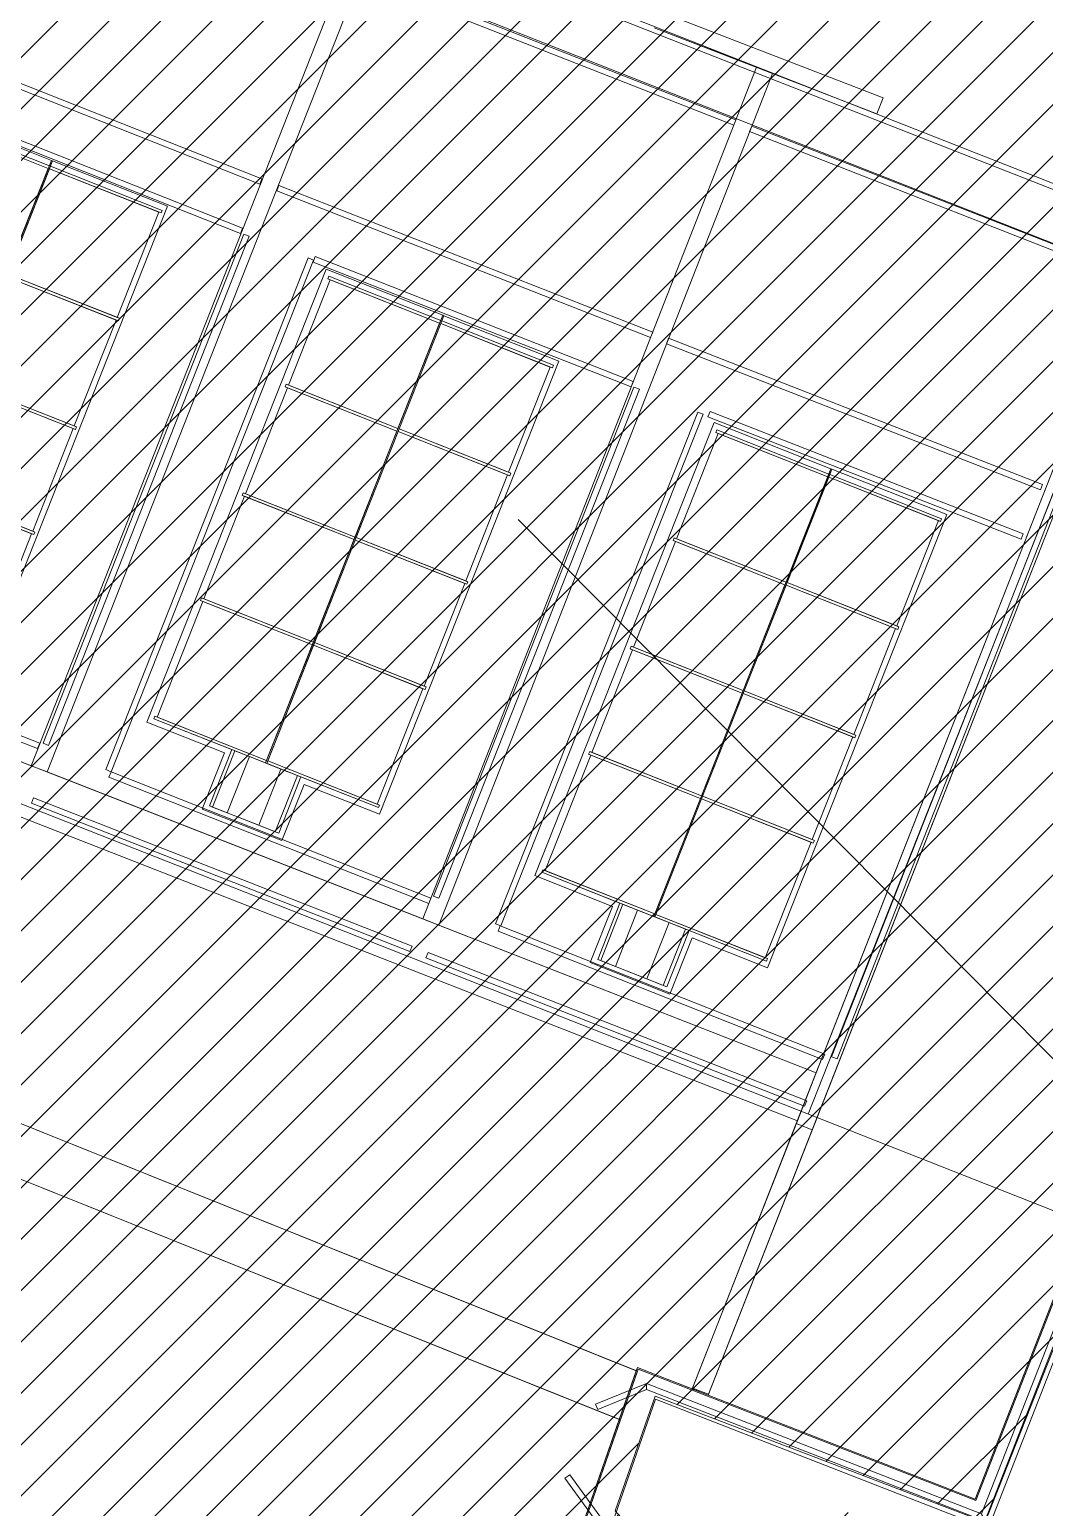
# Model space of a CAD drawing. Header units: metres. Extents: x -207 to 292, y -187 to 169.
# Drawn here: x -123.75 to -114.88, y -75.44 to -62.52 of the extents above; entities that cross this region are included whole.
import ezdxf

# ---------------------------------------------------------------- set-up
doc = ezdxf.new("R2010")
doc.units = ezdxf.units.M
for name, color, linetype, lineweight in [('A-FLOR', 7, 'Continuous', 9), ('A-FLOR-HRAL', 7, 'Continuous', 9), ('A-WALL', 7, 'Continuous', 9), ('ACHURADO', 7, 'Continuous', 9), ('C-BLDG-PADS', 7, 'Continuous', 9), ('C-TOPO', 7, 'Continuous', 9), ('EQUIPOS PIS', 7, 'Continuous', 9), ('M-EQPM', 7, 'Continuous', 9)]:
    doc.layers.add(name, color=color, linetype=linetype, lineweight=lineweight)
doc.layers.add('PR10-ARQ-PL-001-Emplazamiento-C-1_dwg', color=7, linetype='Continuous', lineweight=9, true_color=0x767676)
doc.layers.add('TEXTO', color=5, linetype='Continuous', lineweight=9, true_color=0x0000ff)

# ---------------------------------------------------------------- blocks, each defined once
blk = doc.blocks.new('Railing - Railing-2142871-PLANTA EMPLAZAMIENTO ACTUALIZADO')
at = {"layer": 'A-FLOR-HRAL'}
for p, q in [((-111.581, -65.647), (-115.433, -75.494)), ((-111.581, -65.647), (-115.433, -75.494)), ((-115.405, -75.558), (-111.535, -65.665)), ((-115.405, -75.558), (-111.535, -65.665)), ((-111.535, -65.665), (-111.581, -65.647)), ((-111.535, -65.665), (-111.581, -65.647)), ((-111.535, -65.665), (-111.581, -65.647)), ((-111.535, -65.665), (-111.581, -65.647)), ((-118.362, -74.353), (-118.807, -74.534)), ((-118.362, -74.353), (-118.807, -74.534)), ((-118.788, -74.581), (-118.362, -74.407)), ((-118.788, -74.581), (-118.362, -74.407)), ((-115.433, -75.494), (-118.362, -74.353)), ((-115.433, -75.494), (-118.362, -74.353)), ((-118.362, -74.407), (-115.405, -75.558)), ((-118.362, -74.407), (-115.405, -75.558)), ((-118.807, -74.534), (-118.788, -74.581)), ((-118.807, -74.534), (-118.788, -74.581)), ((-118.807, -74.534), (-118.788, -74.581)), ((-118.807, -74.534), (-118.788, -74.581))]:
    blk.add_line(p, q, dxfattribs=at)
for points, knots in [([(-118.362, -74.353), (-118.362, -74.353), (-118.362, -74.354), (-118.362, -74.356), (-118.362, -74.361), (-118.362, -74.366), (-118.362, -74.37), (-118.362, -74.373), (-118.362, -74.377), (-118.362, -74.38), (-118.362, -74.384), (-118.362, -74.387), (-118.362, -74.39), (-118.362, -74.395), (-118.362, -74.399), (-118.362, -74.404), (-118.362, -74.406), (-118.362, -74.407), (-118.362, -74.407)], [0, 0, 0, 0, 0.083333, 0.166667, 0.25, 0.333333, 0.375, 0.416667, 0.458333, 0.5, 0.541667, 0.583333, 0.625, 0.666667, 0.75, 0.833333, 0.916667, 1, 1, 1, 1]), ([(-118.362, -74.407), (-118.362, -74.407), (-118.362, -74.406), (-118.362, -74.404), (-118.362, -74.399), (-118.362, -74.395), (-118.362, -74.39), (-118.362, -74.387), (-118.362, -74.384), (-118.362, -74.38), (-118.362, -74.377), (-118.362, -74.373), (-118.362, -74.37), (-118.362, -74.366), (-118.362, -74.361), (-118.362, -74.356), (-118.362, -74.354), (-118.362, -74.353), (-118.362, -74.353)], [0, 0, 0, 0, 0.083333, 0.166667, 0.25, 0.333333, 0.375, 0.416667, 0.458333, 0.5, 0.541667, 0.583333, 0.625, 0.666667, 0.75, 0.833333, 0.916667, 1, 1, 1, 1]), ([(-118.362, -74.353), (-118.362, -74.353), (-118.362, -74.354), (-118.362, -74.356), (-118.362, -74.361), (-118.362, -74.366), (-118.362, -74.37), (-118.362, -74.373), (-118.362, -74.377), (-118.362, -74.38), (-118.362, -74.384), (-118.362, -74.387), (-118.362, -74.39), (-118.362, -74.395), (-118.362, -74.399), (-118.362, -74.404), (-118.362, -74.406), (-118.362, -74.407), (-118.362, -74.407)], [0, 0, 0, 0, 0.083333, 0.166667, 0.25, 0.333333, 0.375, 0.416667, 0.458333, 0.5, 0.541667, 0.583333, 0.625, 0.666667, 0.75, 0.833333, 0.916667, 1, 1, 1, 1]), ([(-118.362, -74.407), (-118.362, -74.407), (-118.362, -74.406), (-118.362, -74.404), (-118.362, -74.399), (-118.362, -74.395), (-118.362, -74.39), (-118.362, -74.387), (-118.362, -74.384), (-118.362, -74.38), (-118.362, -74.377), (-118.362, -74.373), (-118.362, -74.37), (-118.362, -74.366), (-118.362, -74.361), (-118.362, -74.356), (-118.362, -74.354), (-118.362, -74.353), (-118.362, -74.353)], [0, 0, 0, 0, 0.083333, 0.166667, 0.25, 0.333333, 0.375, 0.416667, 0.458333, 0.5, 0.541667, 0.583333, 0.625, 0.666667, 0.75, 0.833333, 0.916667, 1, 1, 1, 1]), ([(-115.433, -75.494), (-115.433, -75.494), (-115.433, -75.494), (-115.432, -75.496), (-115.431, -75.498), (-115.43, -75.5), (-115.43, -75.502), (-115.429, -75.504), (-115.428, -75.506), (-115.426, -75.509), (-115.425, -75.512), (-115.424, -75.514), (-115.423, -75.516), (-115.423, -75.518), (-115.422, -75.52), (-115.421, -75.522), (-115.42, -75.524), (-115.419, -75.526), (-115.418, -75.528), (-115.417, -75.53), (-115.416, -75.532), (-115.415, -75.534), (-115.414, -75.537), (-115.413, -75.538), (-115.413, -75.54), (-115.412, -75.542), (-115.411, -75.544), (-115.41, -75.546), (-115.409, -75.549), (-115.408, -75.55), (-115.407, -75.552), (-115.407, -75.554), (-115.406, -75.556), (-115.405, -75.558), (-115.405, -75.558), (-115.405, -75.558)], [0, 0, 0, 0, 0.083333, 0.125, 0.166667, 0.208333, 0.229167, 0.25, 0.291667, 0.333333, 0.354167, 0.375, 0.395833, 0.416667, 0.4375, 0.458333, 0.479167, 0.5, 0.520833, 0.541667, 0.5625, 0.583333, 0.604167, 0.625, 0.645833, 0.666667, 0.6875, 0.708333, 0.75, 0.770833, 0.791667, 0.833333, 0.875, 0.916667, 1, 1, 1, 1]), ([(-115.405, -75.558), (-115.405, -75.558), (-115.405, -75.558), (-115.406, -75.556), (-115.407, -75.554), (-115.407, -75.552), (-115.408, -75.55), (-115.409, -75.549), (-115.41, -75.546), (-115.412, -75.543), (-115.413, -75.54), (-115.413, -75.538), (-115.414, -75.537), (-115.415, -75.534), (-115.416, -75.532), (-115.417, -75.53), (-115.418, -75.528), (-115.419, -75.526), (-115.42, -75.524), (-115.421, -75.522), (-115.422, -75.52), (-115.423, -75.518), (-115.423, -75.516), (-115.424, -75.514), (-115.425, -75.512), (-115.426, -75.51), (-115.427, -75.508), (-115.428, -75.506), (-115.429, -75.504), (-115.43, -75.502), (-115.43, -75.5), (-115.431, -75.498), (-115.432, -75.496), (-115.433, -75.494), (-115.433, -75.494), (-115.433, -75.494)], [0, 0, 0, 0, 0.083333, 0.125, 0.166667, 0.208333, 0.229167, 0.25, 0.291667, 0.333333, 0.354167, 0.375, 0.395833, 0.416667, 0.4375, 0.458333, 0.479167, 0.5, 0.520833, 0.541667, 0.5625, 0.583333, 0.604167, 0.625, 0.645833, 0.666667, 0.6875, 0.708333, 0.75, 0.770833, 0.791667, 0.833333, 0.875, 0.916667, 1, 1, 1, 1]), ([(-115.433, -75.494), (-115.433, -75.494), (-115.433, -75.494), (-115.432, -75.496), (-115.431, -75.498), (-115.43, -75.5), (-115.43, -75.502), (-115.429, -75.504), (-115.428, -75.506), (-115.426, -75.509), (-115.425, -75.512), (-115.424, -75.514), (-115.423, -75.516), (-115.423, -75.518), (-115.422, -75.52), (-115.421, -75.522), (-115.42, -75.524), (-115.419, -75.526), (-115.418, -75.528), (-115.417, -75.53), (-115.416, -75.532), (-115.415, -75.534), (-115.414, -75.537), (-115.413, -75.538), (-115.413, -75.54), (-115.412, -75.542), (-115.411, -75.544), (-115.41, -75.546), (-115.409, -75.549), (-115.408, -75.55), (-115.407, -75.552), (-115.407, -75.554), (-115.406, -75.556), (-115.405, -75.558), (-115.405, -75.558), (-115.405, -75.558)], [0, 0, 0, 0, 0.083333, 0.125, 0.166667, 0.208333, 0.229167, 0.25, 0.291667, 0.333333, 0.354167, 0.375, 0.395833, 0.416667, 0.4375, 0.458333, 0.479167, 0.5, 0.520833, 0.541667, 0.5625, 0.583333, 0.604167, 0.625, 0.645833, 0.666667, 0.6875, 0.708333, 0.75, 0.770833, 0.791667, 0.833333, 0.875, 0.916667, 1, 1, 1, 1]), ([(-115.405, -75.558), (-115.405, -75.558), (-115.405, -75.558), (-115.406, -75.556), (-115.407, -75.554), (-115.407, -75.552), (-115.408, -75.55), (-115.409, -75.549), (-115.41, -75.546), (-115.412, -75.543), (-115.413, -75.54), (-115.413, -75.538), (-115.414, -75.537), (-115.415, -75.534), (-115.416, -75.532), (-115.417, -75.53), (-115.418, -75.528), (-115.419, -75.526), (-115.42, -75.524), (-115.421, -75.522), (-115.422, -75.52), (-115.423, -75.518), (-115.423, -75.516), (-115.424, -75.514), (-115.425, -75.512), (-115.426, -75.51), (-115.427, -75.508), (-115.428, -75.506), (-115.429, -75.504), (-115.43, -75.502), (-115.43, -75.5), (-115.431, -75.498), (-115.432, -75.496), (-115.433, -75.494), (-115.433, -75.494), (-115.433, -75.494)], [0, 0, 0, 0, 0.083333, 0.125, 0.166667, 0.208333, 0.229167, 0.25, 0.291667, 0.333333, 0.354167, 0.375, 0.395833, 0.416667, 0.4375, 0.458333, 0.479167, 0.5, 0.520833, 0.541667, 0.5625, 0.583333, 0.604167, 0.625, 0.645833, 0.666667, 0.6875, 0.708333, 0.75, 0.770833, 0.791667, 0.833333, 0.875, 0.916667, 1, 1, 1, 1])]:
    blk.add_open_spline(points, degree=3, knots=knots, dxfattribs=at)
blk = doc.blocks.new('Railing - Railing-2142964-PLANTA EMPLAZAMIENTO ACTUALIZADO')
at = {"layer": 'A-FLOR-HRAL'}
for p, q in [((-119.033, -75.151), (-119.074, -75.18)), ((-119.033, -75.151), (-119.074, -75.18)), ((-119.033, -75.151), (-119.074, -75.18)), ((-119.033, -75.151), (-119.074, -75.18)), ((-119.074, -75.18), (-118.371, -76.147)), ((-119.074, -75.18), (-118.371, -76.147)), ((-118.331, -76.118), (-119.033, -75.151)), ((-118.331, -76.118), (-119.033, -75.151)), ((-118.371, -76.147), (-118.331, -76.118)), ((-118.371, -76.147), (-118.331, -76.118)), ((-118.371, -76.147), (-118.331, -76.118)), ((-118.371, -76.147), (-118.331, -76.118))]:
    blk.add_line(p, q, dxfattribs=at)
blk = doc.blocks.new('Railing - Railing-2143168-PLANTA EMPLAZAMIENTO ACTUALIZADO')
at = {"layer": 'A-FLOR-HRAL'}
for p, q in [((-127.014, -74.318), (-128.319, -76.924)), ((-127.014, -74.318), (-128.319, -76.924)), ((-128.251, -76.9), (-126.969, -74.34)), ((-128.251, -76.9), (-126.969, -74.34)), ((-126.969, -74.34), (-127.014, -74.318)), ((-126.969, -74.34), (-127.014, -74.318)), ((-126.969, -74.34), (-127.014, -74.318)), ((-126.969, -74.34), (-127.014, -74.318)), ((-128.319, -76.924), (-122.638, -79.51)), ((-128.319, -76.924), (-122.638, -79.51)), ((-122.617, -79.465), (-128.251, -76.9)), ((-122.617, -79.465), (-128.251, -76.9)), ((-122.638, -79.51), (-122.617, -79.465)), ((-122.638, -79.51), (-122.617, -79.465)), ((-122.638, -79.51), (-122.617, -79.465)), ((-122.638, -79.51), (-122.617, -79.465))]:
    blk.add_line(p, q, dxfattribs=at)
for points in [[(-128.251, -76.9), (-128.251, -76.9), (-128.251, -76.9), (-128.253, -76.901), (-128.255, -76.902), (-128.257, -76.903), (-128.259, -76.903), (-128.261, -76.904), (-128.264, -76.905), (-128.267, -76.906), (-128.27, -76.907), (-128.272, -76.908), (-128.274, -76.908), (-128.276, -76.909), (-128.278, -76.91), (-128.28, -76.911), (-128.282, -76.911), (-128.285, -76.912), (-128.287, -76.913), (-128.289, -76.914), (-128.291, -76.915), (-128.293, -76.915), (-128.296, -76.916), (-128.298, -76.917), (-128.3, -76.918), (-128.302, -76.918), (-128.304, -76.919), (-128.306, -76.92), (-128.308, -76.921), (-128.31, -76.921), (-128.312, -76.922), (-128.314, -76.923), (-128.316, -76.923), (-128.318, -76.924), (-128.319, -76.924), (-128.319, -76.924)], [(-128.319, -76.924), (-128.319, -76.924), (-128.318, -76.924), (-128.316, -76.923), (-128.314, -76.923), (-128.312, -76.922), (-128.31, -76.921), (-128.308, -76.921), (-128.305, -76.92), (-128.302, -76.918), (-128.3, -76.918), (-128.298, -76.917), (-128.296, -76.916), (-128.293, -76.915), (-128.291, -76.915), (-128.289, -76.914), (-128.287, -76.913), (-128.285, -76.912), (-128.282, -76.911), (-128.28, -76.911), (-128.278, -76.91), (-128.276, -76.909), (-128.274, -76.908), (-128.272, -76.908), (-128.27, -76.907), (-128.268, -76.906), (-128.266, -76.906), (-128.263, -76.905), (-128.261, -76.904), (-128.259, -76.903), (-128.257, -76.903), (-128.255, -76.902), (-128.253, -76.901), (-128.251, -76.9), (-128.251, -76.9), (-128.251, -76.9)], [(-128.251, -76.9), (-128.251, -76.9), (-128.251, -76.9), (-128.253, -76.901), (-128.255, -76.902), (-128.257, -76.903), (-128.259, -76.903), (-128.261, -76.904), (-128.264, -76.905), (-128.267, -76.906), (-128.27, -76.907), (-128.272, -76.908), (-128.274, -76.908), (-128.276, -76.909), (-128.278, -76.91), (-128.28, -76.911), (-128.282, -76.911), (-128.285, -76.912), (-128.287, -76.913), (-128.289, -76.914), (-128.291, -76.915), (-128.293, -76.915), (-128.296, -76.916), (-128.298, -76.917), (-128.3, -76.918), (-128.302, -76.918), (-128.304, -76.919), (-128.306, -76.92), (-128.308, -76.921), (-128.31, -76.921), (-128.312, -76.922), (-128.314, -76.923), (-128.316, -76.923), (-128.318, -76.924), (-128.319, -76.924), (-128.319, -76.924)], [(-128.319, -76.924), (-128.319, -76.924), (-128.318, -76.924), (-128.316, -76.923), (-128.314, -76.923), (-128.312, -76.922), (-128.31, -76.921), (-128.308, -76.921), (-128.305, -76.92), (-128.302, -76.918), (-128.3, -76.918), (-128.298, -76.917), (-128.296, -76.916), (-128.293, -76.915), (-128.291, -76.915), (-128.289, -76.914), (-128.287, -76.913), (-128.285, -76.912), (-128.282, -76.911), (-128.28, -76.911), (-128.278, -76.91), (-128.276, -76.909), (-128.274, -76.908), (-128.272, -76.908), (-128.27, -76.907), (-128.268, -76.906), (-128.266, -76.906), (-128.263, -76.905), (-128.261, -76.904), (-128.259, -76.903), (-128.257, -76.903), (-128.255, -76.902), (-128.253, -76.901), (-128.251, -76.9), (-128.251, -76.9), (-128.251, -76.9)]]:
    blk.add_open_spline(points, degree=3, knots=[0, 0, 0, 0, 0.083333, 0.125, 0.166667, 0.208333, 0.229167, 0.25, 0.291667, 0.333333, 0.354167, 0.375, 0.395833, 0.416667, 0.4375, 0.458333, 0.479167, 0.5, 0.520833, 0.541667, 0.5625, 0.583333, 0.604167, 0.625, 0.645833, 0.666667, 0.6875, 0.708333, 0.75, 0.770833, 0.791667, 0.833333, 0.875, 0.916667, 1, 1, 1, 1], dxfattribs=at)
blk = doc.blocks.new('Railing - Railing-2148746-PLANTA EMPLAZAMIENTO ACTUALIZADO')
at = {"layer": 'A-FLOR-HRAL'}
for p, q in [((-121.882, -64.307), (-123.635, -68.757)), ((-121.882, -64.307), (-123.635, -68.757)), ((-123.589, -68.776), (-121.836, -64.325)), ((-123.589, -68.776), (-121.836, -64.325)), ((-121.836, -64.325), (-121.882, -64.307)), ((-121.836, -64.325), (-121.882, -64.307)), ((-121.836, -64.325), (-121.882, -64.307)), ((-121.836, -64.325), (-121.882, -64.307)), ((-123.635, -68.757), (-123.589, -68.776)), ((-123.635, -68.757), (-123.589, -68.776)), ((-123.635, -68.757), (-123.589, -68.776)), ((-123.635, -68.757), (-123.589, -68.776))]:
    blk.add_line(p, q, dxfattribs=at)
blk = doc.blocks.new('Railing - Railing-2148802-PLANTA EMPLAZAMIENTO ACTUALIZADO')
at = {"layer": 'A-FLOR-HRAL'}
for p, q in [((-118.471, -65.643), (-120.224, -70.094)), ((-118.471, -65.643), (-120.224, -70.094)), ((-120.177, -70.112), (-118.424, -65.661)), ((-120.177, -70.112), (-118.424, -65.661)), ((-118.424, -65.661), (-118.471, -65.643)), ((-118.424, -65.661), (-118.471, -65.643)), ((-118.424, -65.661), (-118.471, -65.643)), ((-118.424, -65.661), (-118.471, -65.643)), ((-120.224, -70.094), (-120.177, -70.112)), ((-120.224, -70.094), (-120.177, -70.112)), ((-120.224, -70.094), (-120.177, -70.112)), ((-120.224, -70.094), (-120.177, -70.112))]:
    blk.add_line(p, q, dxfattribs=at)
blk = doc.blocks.new('Railing - Railing-2148970-PLANTA EMPLAZAMIENTO ACTUALIZADO')
at = {"layer": 'A-FLOR-HRAL'}
for p, q in [((-114.101, -64.767), (-116.743, -71.497)), ((-114.101, -64.767), (-116.743, -71.497)), ((-116.696, -71.516), (-114.055, -64.786)), ((-116.696, -71.516), (-114.055, -64.786)), ((-114.055, -64.786), (-114.101, -64.767)), ((-114.055, -64.786), (-114.101, -64.767)), ((-114.055, -64.786), (-114.101, -64.767)), ((-114.055, -64.786), (-114.101, -64.767)), ((-116.743, -71.497), (-116.696, -71.516)), ((-116.743, -71.497), (-116.696, -71.516)), ((-116.743, -71.497), (-116.696, -71.516)), ((-116.743, -71.497), (-116.696, -71.516))]:
    blk.add_line(p, q, dxfattribs=at)
blk = doc.blocks.new('Railing - Railing-2150070-PLANTA EMPLAZAMIENTO ACTUALIZADO')
at = {"layer": 'A-FLOR-HRAL'}
for p, q in [((-113.958, -64.197), (-124.129, -60.193)), ((-113.958, -64.197), (-124.129, -60.193)), ((-124.147, -60.24), (-113.976, -64.243)), ((-124.147, -60.24), (-113.976, -64.243))]:
    blk.add_line(p, q, dxfattribs=at)
blk = doc.blocks.new('Railing - Railing-2150411-PLANTA EMPLAZAMIENTO ACTUALIZADO')
at = {"layer": 'A-FLOR-HRAL'}
for p, q in [((-120.849, -62.024), (-120.867, -62.071)), ((-120.849, -62.024), (-120.867, -62.071)), ((-120.849, -62.024), (-120.867, -62.071)), ((-120.849, -62.024), (-120.867, -62.071)), ((-120.867, -62.071), (-117.599, -63.353)), ((-120.867, -62.071), (-117.599, -63.353)), ((-117.581, -63.307), (-120.849, -62.024)), ((-117.581, -63.307), (-120.849, -62.024)), ((-117.599, -63.353), (-117.581, -63.307)), ((-117.599, -63.353), (-117.581, -63.307)), ((-117.599, -63.353), (-117.581, -63.307)), ((-117.599, -63.353), (-117.581, -63.307))]:
    blk.add_line(p, q, dxfattribs=at)
blk = doc.blocks.new('Railing - Railing-2150577-PLANTA EMPLAZAMIENTO ACTUALIZADO')
at = {"layer": 'A-FLOR-HRAL'}
for p, q in [((-117.441, -63.362), (-117.46, -63.408)), ((-117.441, -63.362), (-117.46, -63.408)), ((-117.441, -63.362), (-117.46, -63.408)), ((-117.441, -63.362), (-117.46, -63.408)), ((-117.46, -63.408), (-114.154, -64.705)), ((-117.46, -63.408), (-114.154, -64.705)), ((-114.136, -64.659), (-117.441, -63.362)), ((-114.136, -64.659), (-117.441, -63.362)), ((-114.154, -64.705), (-114.136, -64.659)), ((-114.154, -64.705), (-114.136, -64.659)), ((-114.154, -64.705), (-114.136, -64.659)), ((-114.154, -64.705), (-114.136, -64.659))]:
    blk.add_line(p, q, dxfattribs=at)
blk = doc.blocks.new('Railing - Railing-2150632-PLANTA EMPLAZAMIENTO ACTUALIZADO')
at = {"layer": 'A-FLOR-HRAL'}
for p, q in [((-121.258, -64.503), (-121.276, -64.55)), ((-121.258, -64.503), (-121.276, -64.55)), ((-121.258, -64.503), (-121.276, -64.55)), ((-121.258, -64.503), (-121.276, -64.55)), ((-121.276, -64.55), (-118.495, -65.641)), ((-121.276, -64.55), (-118.495, -65.641)), ((-118.477, -65.594), (-121.258, -64.503)), ((-118.477, -65.594), (-121.258, -64.503)), ((-118.495, -65.641), (-118.477, -65.594)), ((-118.495, -65.641), (-118.477, -65.594)), ((-118.495, -65.641), (-118.477, -65.594)), ((-118.495, -65.641), (-118.477, -65.594))]:
    blk.add_line(p, q, dxfattribs=at)
blk = doc.blocks.new('Railing - Railing-2150652-PLANTA EMPLAZAMIENTO ACTUALIZADO')
at = {"layer": 'A-FLOR-HRAL'}
for p, q in [((-121.575, -63.88), (-121.594, -63.927)), ((-121.575, -63.88), (-121.594, -63.927)), ((-121.575, -63.88), (-121.594, -63.927)), ((-121.575, -63.88), (-121.594, -63.927)), ((-121.594, -63.927), (-118.326, -65.209)), ((-121.594, -63.927), (-118.326, -65.209)), ((-118.307, -65.163), (-121.575, -63.88)), ((-118.307, -65.163), (-121.575, -63.88)), ((-118.326, -65.209), (-118.307, -65.163)), ((-118.326, -65.209), (-118.307, -65.163)), ((-118.326, -65.209), (-118.307, -65.163)), ((-118.326, -65.209), (-118.307, -65.163))]:
    blk.add_line(p, q, dxfattribs=at)
blk = doc.blocks.new('Railing - Railing-2150664-PLANTA EMPLAZAMIENTO ACTUALIZADO')
at = {"layer": 'A-FLOR-HRAL'}
for p, q in [((-117.806, -65.857), (-117.824, -65.903)), ((-117.806, -65.857), (-117.824, -65.903)), ((-117.806, -65.857), (-117.824, -65.903)), ((-117.806, -65.857), (-117.824, -65.903)), ((-115.068, -66.927), (-117.806, -65.857)), ((-115.068, -66.927), (-117.806, -65.857)), ((-117.824, -65.903), (-115.086, -66.974)), ((-117.824, -65.903), (-115.086, -66.974)), ((-115.086, -66.974), (-115.068, -66.927)), ((-115.086, -66.974), (-115.068, -66.927)), ((-115.086, -66.974), (-115.068, -66.927)), ((-115.086, -66.974), (-115.068, -66.927))]:
    blk.add_line(p, q, dxfattribs=at)
blk = doc.blocks.new('Railing - Railing-2150672-PLANTA EMPLAZAMIENTO ACTUALIZADO')
at = {"layer": 'A-FLOR-HRAL'}
for p, q in [((-118.168, -65.217), (-118.187, -65.264)), ((-118.168, -65.217), (-118.187, -65.264)), ((-118.168, -65.217), (-118.187, -65.264)), ((-118.168, -65.217), (-118.187, -65.264)), ((-114.899, -66.495), (-118.168, -65.217)), ((-114.899, -66.495), (-118.168, -65.217)), ((-118.187, -65.264), (-114.917, -66.542)), ((-118.187, -65.264), (-114.917, -66.542)), ((-114.917, -66.542), (-114.899, -66.495)), ((-114.917, -66.542), (-114.899, -66.495)), ((-114.917, -66.542), (-114.899, -66.495)), ((-114.917, -66.542), (-114.899, -66.495))]:
    blk.add_line(p, q, dxfattribs=at)
blk = doc.blocks.new('Railing - Railing-2150687-PLANTA EMPLAZAMIENTO ACTUALIZADO')
at = {"layer": 'A-FLOR-HRAL'}
for p, q in [((-125.158, -62.963), (-125.176, -63.01)), ((-125.158, -62.963), (-125.176, -63.01)), ((-125.158, -62.963), (-125.176, -63.01)), ((-125.158, -62.963), (-125.176, -63.01)), ((-125.176, -63.01), (-121.911, -64.3)), ((-125.176, -63.01), (-121.911, -64.3)), ((-121.893, -64.254), (-125.158, -62.963)), ((-121.893, -64.254), (-125.158, -62.963)), ((-121.911, -64.3), (-121.893, -64.254)), ((-121.911, -64.3), (-121.893, -64.254)), ((-121.911, -64.3), (-121.893, -64.254)), ((-121.911, -64.3), (-121.893, -64.254))]:
    blk.add_line(p, q, dxfattribs=at)
blk = doc.blocks.new('Railing - Railing-2150695-PLANTA EMPLAZAMIENTO ACTUALIZADO')
at = {"layer": 'A-FLOR-HRAL'}
for p, q in [((-124.987, -62.532), (-125.006, -62.578)), ((-124.987, -62.532), (-125.006, -62.578)), ((-124.987, -62.532), (-125.006, -62.578)), ((-124.987, -62.532), (-125.006, -62.578)), ((-125.006, -62.578), (-121.741, -63.869)), ((-125.006, -62.578), (-121.741, -63.869)), ((-121.723, -63.822), (-124.987, -62.532)), ((-121.723, -63.822), (-124.987, -62.532)), ((-121.741, -63.869), (-121.723, -63.822)), ((-121.741, -63.869), (-121.723, -63.822)), ((-121.741, -63.869), (-121.723, -63.822)), ((-121.741, -63.869), (-121.723, -63.822))]:
    blk.add_line(p, q, dxfattribs=at)
blk = doc.blocks.new('Railing - Railing-2150743-PLANTA EMPLAZAMIENTO ACTUALIZADO')
at = {"layer": 'A-FLOR-HRAL'}
for p, q in [((-117.912, -65.862), (-119.682, -70.335)), ((-117.912, -65.862), (-119.682, -70.335)), ((-119.636, -70.354), (-117.865, -65.881)), ((-119.636, -70.354), (-117.865, -65.881)), ((-117.865, -65.881), (-117.912, -65.862)), ((-117.865, -65.881), (-117.912, -65.862)), ((-117.865, -65.881), (-117.912, -65.862)), ((-117.865, -65.881), (-117.912, -65.862)), ((-119.682, -70.335), (-119.636, -70.354)), ((-119.682, -70.335), (-119.636, -70.354)), ((-119.682, -70.335), (-119.636, -70.354)), ((-119.682, -70.335), (-119.636, -70.354))]:
    blk.add_line(p, q, dxfattribs=at)
blk = doc.blocks.new('Railing - Railing-2150764-PLANTA EMPLAZAMIENTO ACTUALIZADO')
at = {"layer": 'A-FLOR-HRAL'}
for p, q in [((-121.319, -64.514), (-123.089, -68.987)), ((-121.319, -64.514), (-123.089, -68.987)), ((-123.042, -69.006), (-121.272, -64.533)), ((-123.042, -69.006), (-121.272, -64.533)), ((-121.272, -64.533), (-121.319, -64.514)), ((-121.272, -64.533), (-121.319, -64.514)), ((-121.272, -64.533), (-121.319, -64.514)), ((-121.272, -64.533), (-121.319, -64.514)), ((-123.089, -68.987), (-123.042, -69.006)), ((-123.089, -68.987), (-123.042, -69.006)), ((-123.089, -68.987), (-123.042, -69.006)), ((-123.089, -68.987), (-123.042, -69.006))]:
    blk.add_line(p, q, dxfattribs=at)
blk = doc.blocks.new('Railing - Railing-2150787-PLANTA EMPLAZAMIENTO ACTUALIZADO')
at = {"layer": 'A-FLOR-HRAL'}
for p, q in [((-123.042, -69.006), (-123.061, -69.052)), ((-123.042, -69.006), (-123.061, -69.052)), ((-123.042, -69.006), (-123.061, -69.052)), ((-123.042, -69.006), (-123.061, -69.052)), ((-123.061, -69.052), (-120.265, -70.159)), ((-123.061, -69.052), (-120.265, -70.159)), ((-120.246, -70.112), (-123.042, -69.006)), ((-120.246, -70.112), (-123.042, -69.006)), ((-120.265, -70.159), (-120.246, -70.112)), ((-120.265, -70.159), (-120.246, -70.112)), ((-120.265, -70.159), (-120.246, -70.112)), ((-120.265, -70.159), (-120.246, -70.112))]:
    blk.add_line(p, q, dxfattribs=at)
blk = doc.blocks.new('Railing - Railing-2150802-PLANTA EMPLAZAMIENTO ACTUALIZADO')
at = {"layer": 'A-FLOR-HRAL'}
for p, q in [((-119.64, -70.352), (-119.658, -70.398)), ((-119.64, -70.352), (-119.658, -70.398)), ((-119.64, -70.352), (-119.658, -70.398)), ((-119.64, -70.352), (-119.658, -70.398)), ((-119.658, -70.398), (-116.823, -71.52)), ((-119.658, -70.398), (-116.823, -71.52)), ((-116.804, -71.474), (-119.64, -70.352)), ((-116.804, -71.474), (-119.64, -70.352)), ((-116.823, -71.52), (-116.804, -71.474)), ((-116.823, -71.52), (-116.804, -71.474)), ((-116.823, -71.52), (-116.804, -71.474)), ((-116.823, -71.52), (-116.804, -71.474))]:
    blk.add_line(p, q, dxfattribs=at)
blk = doc.blocks.new('Railing - Railing-2150862-PLANTA EMPLAZAMIENTO ACTUALIZADO')
at = {"layer": 'A-FLOR-HRAL'}
for p, q in [((-126.944, -67.474), (-126.963, -67.521)), ((-126.944, -67.474), (-126.963, -67.521)), ((-126.944, -67.474), (-126.963, -67.521)), ((-126.944, -67.474), (-126.963, -67.521)), ((-126.963, -67.521), (-123.684, -68.804)), ((-126.963, -67.521), (-123.684, -68.804)), ((-123.665, -68.757), (-126.944, -67.474)), ((-123.665, -68.757), (-126.944, -67.474)), ((-123.684, -68.804), (-123.665, -68.757)), ((-123.684, -68.804), (-123.665, -68.757)), ((-123.684, -68.804), (-123.665, -68.757)), ((-123.684, -68.804), (-123.665, -68.757))]:
    blk.add_line(p, q, dxfattribs=at)
blk = doc.blocks.new('Railing - Railing-2150919-PLANTA EMPLAZAMIENTO ACTUALIZADO')
at = {"layer": 'A-FLOR-HRAL'}
for p, q in [((-123.72, -69.235), (-123.738, -69.281)), ((-123.72, -69.235), (-123.738, -69.281)), ((-123.72, -69.235), (-123.738, -69.281)), ((-123.72, -69.235), (-123.738, -69.281)), ((-120.41, -70.531), (-123.72, -69.235)), ((-120.41, -70.531), (-123.72, -69.235)), ((-123.738, -69.281), (-120.429, -70.577)), ((-123.738, -69.281), (-120.429, -70.577)), ((-120.429, -70.577), (-120.41, -70.531)), ((-120.429, -70.577), (-120.41, -70.531)), ((-120.429, -70.577), (-120.41, -70.531)), ((-120.429, -70.577), (-120.41, -70.531))]:
    blk.add_line(p, q, dxfattribs=at)
blk = doc.blocks.new('Railing - Railing-2150933-PLANTA EMPLAZAMIENTO ACTUALIZADO')
at = {"layer": 'A-FLOR-HRAL'}
for p, q in [((-120.271, -70.586), (-120.289, -70.632)), ((-120.271, -70.586), (-120.289, -70.632)), ((-120.271, -70.586), (-120.289, -70.632)), ((-120.271, -70.586), (-120.289, -70.632)), ((-120.289, -70.632), (-116.979, -71.928)), ((-120.289, -70.632), (-116.979, -71.928)), ((-116.961, -71.882), (-120.271, -70.586)), ((-116.961, -71.882), (-120.271, -70.586)), ((-116.979, -71.928), (-116.961, -71.882)), ((-116.979, -71.928), (-116.961, -71.882)), ((-116.979, -71.928), (-116.961, -71.882)), ((-116.979, -71.928), (-116.961, -71.882))]:
    blk.add_line(p, q, dxfattribs=at)
blk = doc.blocks.new('M_Equipo estanque lodos - M_Equipo estanque lodos-2152943-PLANTA EMPLAZAMIENTO ACTUALIZADO')
at = {"layer": 'M-EQPM'}
for p, q in [((-0.005, 4.209), (-1.102, 4.209)), ((-1.102, 4.209), (-1.102, -0.05)), ((-1.102, -0.05), (-1.102, 4.209)), ((-1.102, 4.209), (-0.005, 4.209)), ((-0.005, 4.159), (-1.056, 4.159)), ((-1.056, 4.159), (-0.005, 4.159)), ((-0.005, 4.159), (-1.056, 4.159)), ((-0.005, 4.159), (-1.056, 4.159)), ((-1.056, 4.134), (-1.056, 4.159)), ((-1.056, 4.159), (-1.056, 4.134)), ((-1.035, 4.134), (-1.056, 4.134)), ((-1.056, 4.134), (-1.035, 4.134)), ((-1.056, 4.134), (-0.005, 4.134)), ((-1.056, 4.134), (-0.005, 4.134)), ((-1.035, 3.144), (-1.035, 4.134)), ((-1.035, 4.134), (-0.005, 4.134)), ((-1.035, 4.134), (-1.035, 3.144)), ((-1.035, 4.134), (-0.005, 4.134)), ((-0.005, 4.159), (-0.005, 4.209)), ((-0.005, 4.209), (-0.005, 4.159)), ((0.005, 4.209), (-0.005, 4.209)), ((-0.005, 4.209), (-0.005, 0)), ((-0.005, 0), (-0.005, 4.209)), ((-0.005, 4.209), (0.005, 4.209)), ((-0.005, 4.159), (-0.005, 4.134)), ((-0.005, 4.134), (-0.005, 4.159)), ((-0.005, 4.134), (-0.005, 3.144)), ((-0.005, 3.144), (-0.005, 4.134)), ((1.085, 4.209), (0.005, 4.209)), ((0.005, 4.209), (0.005, 4.159)), ((0.005, 4.159), (0.005, 4.209)), ((0.005, 4.209), (1.085, 4.209)), ((0.005, 4.209), (0.005, 0)), ((0.005, 0), (0.005, 4.209)), ((1.056, 4.159), (0.005, 4.159)), ((0.005, 4.159), (1.056, 4.159)), ((1.056, 4.159), (0.005, 4.159)), ((1.056, 4.159), (0.005, 4.159)), ((0.005, 4.134), (0.005, 4.159)), ((0.005, 4.159), (0.005, 4.134)), ((0.005, 3.144), (0.005, 4.134)), ((0.005, 4.134), (1.035, 4.134)), ((0.005, 4.134), (1.035, 4.134)), ((0.005, 4.134), (0.005, 3.144)), ((0.005, 4.134), (1.056, 4.134)), ((0.005, 4.134), (1.056, 4.134)), ((1.035, 4.134), (1.035, 3.144)), ((1.035, 3.144), (1.035, 4.134)), ((1.056, 4.134), (1.035, 4.134)), ((1.035, 4.134), (1.056, 4.134)), ((1.056, 4.159), (1.056, 4.134)), ((1.056, 4.134), (1.056, 4.159)), ((1.085, -0.05), (1.085, 4.209)), ((1.085, 4.209), (1.085, -0.05)), ((-1.056, 3.144), (-1.035, 3.144)), ((-0.005, 3.144), (-1.056, 3.144)), ((-1.035, 3.144), (-1.056, 3.144)), ((-0.005, 3.144), (-1.056, 3.144)), ((-1.056, 3.119), (-1.056, 3.144)), ((-1.056, 3.144), (-1.056, 3.119)), ((-1.035, 3.119), (-1.056, 3.119)), ((-1.056, 3.119), (-1.035, 3.119)), ((-1.056, 3.119), (-0.005, 3.119)), ((-1.056, 3.119), (-0.005, 3.119)), ((-0.005, 3.144), (-1.035, 3.144)), ((-0.005, 3.144), (-1.035, 3.144)), ((-1.035, 2.124), (-1.035, 3.119)), ((-1.035, 3.119), (-0.005, 3.119)), ((-1.035, 3.119), (-1.035, 2.124)), ((-1.035, 3.119), (-0.005, 3.119)), ((-0.005, 3.144), (-0.005, 3.119)), ((-0.005, 3.119), (-0.005, 3.144)), ((-0.005, 3.119), (-0.005, 2.124)), ((-0.005, 2.124), (-0.005, 3.119)), ((1.035, 3.144), (0.005, 3.144)), ((1.035, 3.144), (0.005, 3.144)), ((1.056, 3.144), (0.005, 3.144)), ((1.056, 3.144), (0.005, 3.144)), ((0.005, 3.119), (0.005, 3.144)), ((0.005, 3.144), (0.005, 3.119)), ((0.005, 2.124), (0.005, 3.119)), ((0.005, 3.119), (1.035, 3.119)), ((0.005, 3.119), (1.035, 3.119)), ((0.005, 3.119), (0.005, 2.124)), ((0.005, 3.119), (1.056, 3.119)), ((0.005, 3.119), (1.056, 3.119)), ((1.035, 3.144), (1.056, 3.144)), ((1.056, 3.144), (1.035, 3.144)), ((1.035, 3.119), (1.035, 2.124)), ((1.035, 2.124), (1.035, 3.119)), ((1.056, 3.119), (1.035, 3.119)), ((1.035, 3.119), (1.056, 3.119)), ((1.056, 3.144), (1.056, 3.119)), ((1.056, 3.119), (1.056, 3.144)), ((-1.056, 2.124), (-1.035, 2.124)), ((-0.005, 2.124), (-1.056, 2.124)), ((-1.035, 2.124), (-1.056, 2.124)), ((-0.005, 2.124), (-1.056, 2.124)), ((-1.056, 2.1), (-1.056, 2.124)), ((-1.056, 2.124), (-1.056, 2.1)), ((-1.035, 2.1), (-1.056, 2.1)), ((-1.056, 2.1), (-1.035, 2.1)), ((-1.056, 2.1), (-0.005, 2.1)), ((-1.056, 2.1), (-0.005, 2.1)), ((-0.005, 2.124), (-1.035, 2.124)), ((-0.005, 2.124), (-1.035, 2.124)), ((-1.035, 1.135), (-1.035, 2.1)), ((-1.035, 2.1), (-0.005, 2.1)), ((-1.035, 2.1), (-1.035, 1.135)), ((-1.035, 2.1), (-0.005, 2.1)), ((-0.005, 2.124), (-0.005, 2.1)), ((-0.005, 2.1), (-0.005, 2.124)), ((-0.005, 2.1), (-0.005, 1.135)), ((-0.005, 1.135), (-0.005, 2.1)), ((1.035, 2.124), (0.005, 2.124)), ((1.035, 2.124), (0.005, 2.124)), ((1.056, 2.124), (0.005, 2.124)), ((1.056, 2.124), (0.005, 2.124)), ((0.005, 2.1), (0.005, 2.124)), ((0.005, 2.124), (0.005, 2.1)), ((0.005, 1.135), (0.005, 2.1)), ((0.005, 2.1), (1.035, 2.1)), ((0.005, 2.1), (1.035, 2.1)), ((0.005, 2.1), (0.005, 1.135)), ((0.005, 2.1), (1.056, 2.1)), ((0.005, 2.1), (1.056, 2.1)), ((1.035, 2.124), (1.056, 2.124)), ((1.056, 2.124), (1.035, 2.124)), ((1.035, 2.1), (1.035, 1.135)), ((1.035, 1.135), (1.035, 2.1)), ((1.056, 2.1), (1.035, 2.1)), ((1.035, 2.1), (1.056, 2.1)), ((1.056, 2.124), (1.056, 2.1)), ((1.056, 2.1), (1.056, 2.124)), ((-1.056, 1.135), (-1.035, 1.135)), ((-0.005, 1.135), (-1.056, 1.135)), ((-1.035, 1.135), (-1.056, 1.135)), ((-0.005, 1.135), (-1.056, 1.135)), ((-1.056, 1.11), (-1.056, 1.135)), ((-1.056, 1.135), (-1.056, 1.11)), ((-1.035, 1.11), (-1.056, 1.11)), ((-1.056, 1.11), (-1.035, 1.11)), ((-1.056, 1.11), (-0.005, 1.11)), ((-1.056, 1.11), (-0.005, 1.11)), ((-0.005, 1.135), (-1.035, 1.135)), ((-0.005, 1.135), (-1.035, 1.135)), ((-1.035, 0.024), (-1.035, 1.11)), ((-1.035, 1.11), (-0.005, 1.11)), ((-1.035, 1.11), (-1.035, 0.024)), ((-1.035, 1.11), (-0.005, 1.11)), ((-0.005, 1.135), (-0.005, 1.11)), ((-0.005, 1.11), (-0.005, 1.135)), ((-0.005, 1.11), (-0.005, 0.024)), ((-0.005, 0.024), (-0.005, 1.11)), ((1.035, 1.135), (0.005, 1.135)), ((1.035, 1.135), (0.005, 1.135)), ((1.056, 1.135), (0.005, 1.135)), ((1.056, 1.135), (0.005, 1.135)), ((0.005, 1.11), (0.005, 1.135)), ((0.005, 1.135), (0.005, 1.11)), ((0.005, 0.024), (0.005, 1.11)), ((0.005, 1.11), (1.035, 1.11)), ((0.005, 1.11), (1.035, 1.11)), ((0.005, 1.11), (0.005, 0.024)), ((0.005, 1.11), (1.056, 1.11)), ((0.005, 1.11), (1.056, 1.11)), ((1.035, 1.135), (1.056, 1.135)), ((1.056, 1.135), (1.035, 1.135)), ((1.035, 1.11), (1.035, 0.024)), ((1.035, 0.024), (1.035, 1.11)), ((1.056, 1.11), (1.035, 1.11)), ((1.035, 1.11), (1.056, 1.11)), ((1.056, 1.135), (1.056, 1.11)), ((1.056, 1.11), (1.056, 1.135)), ((-1.056, 0.024), (-1.035, 0.024)), ((-0.005, 0.024), (-1.056, 0.024)), ((-1.035, 0.024), (-1.056, 0.024)), ((-0.005, 0.024), (-1.056, 0.024)), ((-1.056, 0), (-1.056, 0.024)), ((-1.056, 0.024), (-1.056, 0)), ((-0.322, 0), (-1.056, 0)), ((-1.056, 0), (-0.322, 0)), ((-1.056, 0), (-0.005, 0)), ((-1.056, 0), (-0.005, 0)), ((-0.005, 0.024), (-1.035, 0.024)), ((-0.005, 0.024), (-1.035, 0.024)), ((0.327, 0), (-0.322, 0)), ((-0.322, 0), (-0.294, 0)), ((-0.322, -0.529), (-0.322, 0)), ((-0.322, 0), (-0.322, -0.529)), ((-0.322, 0), (-0.322, -0.529)), ((-0.322, 0), (-0.322, -0.529)), ((-0.294, 0), (-0.156, 0)), ((-0.294, 0), (-0.294, -0.529)), ((-0.294, 0), (-0.294, -0.529)), ((-0.156, 0), (0.139, 0)), ((-0.156, 0), (-0.156, -0.529)), ((-0.005, 0.024), (-0.005, 0)), ((-0.005, 0), (-0.005, 0.024)), ((0.005, 0), (-0.005, 0)), ((-0.005, 0), (0.005, 0)), ((1.035, 0.024), (0.005, 0.024)), ((1.035, 0.024), (0.005, 0.024)), ((1.056, 0.024), (0.005, 0.024)), ((1.056, 0.024), (0.005, 0.024)), ((0.005, 0), (0.005, 0.024)), ((0.005, 0.024), (0.005, 0)), ((0.139, 0), (0.139, -0.529)), ((0.294, 0), (0.294, -0.529)), ((0.294, 0), (0.294, -0.529)), ((0.327, -0.529), (0.327, 0)), ((0.327, 0), (0.327, -0.529)), ((1.035, 0.024), (1.056, 0.024)), ((1.056, 0.024), (1.035, 0.024)), ((1.056, 0.024), (1.056, 0)), ((1.056, 0), (1.056, 0.024)), ((-1.102, -0.05), (-0.372, -0.05)), ((-0.372, -0.05), (-1.102, -0.05)), ((-0.372, -0.05), (-0.372, -0.579)), ((-0.372, -0.579), (-0.372, -0.05)), ((0.005, 0), (1.056, 0)), ((0.005, 0), (1.056, 0)), ((0.139, 0), (0.294, 0)), ((0.294, 0), (0.327, 0)), ((1.056, 0), (0.327, 0)), ((0.327, 0), (1.056, 0)), ((0.327, 0), (0.327, -0.529)), ((0.327, -0.529), (0.327, 0)), ((0.377, -0.579), (0.377, -0.05)), ((0.377, -0.05), (1.085, -0.05)), ((1.085, -0.05), (0.377, -0.05)), ((0.377, -0.05), (0.377, -0.579)), ((-0.372, -0.579), (0.377, -0.579)), ((0.377, -0.579), (-0.372, -0.579)), ((0.327, -0.529), (-0.322, -0.529)), ((-0.322, -0.529), (0.327, -0.529)), ((-0.294, -0.529), (-0.322, -0.529)), ((-0.322, -0.529), (0.327, -0.529)), ((-0.156, -0.529), (-0.294, -0.529)), ((0.139, -0.529), (-0.156, -0.529)), ((0.294, -0.529), (0.139, -0.529)), ((0.327, -0.529), (0.294, -0.529))]:
    blk.add_line(p, q, dxfattribs=at)
blk = doc.blocks.new('YADRAN_LASQUEMAS_ARQ_MO_004_PLANTA LODOS_rvt-1-PLANTA EMPLAZAMIENTO ACTUALIZADO')
at = {"layer": 'A-FLOR'}
for p, q in [((-110.517, -62.68), (-115.484, -75.377)), ((-115.484, -75.377), (-110.517, -62.68)), ((-118.441, -74.246), (-118.59, -74.671)), ((-118.435, -74.228), (-118.441, -74.246)), ((-118.441, -74.246), (-118.435, -74.228)), ((-115.484, -75.377), (-118.435, -74.228)), ((-118.435, -74.228), (-115.484, -75.377)), ((-118.59, -74.671), (-118.972, -75.769)), ((-118.972, -75.769), (-118.59, -74.671))]:
    blk.add_line(p, q, dxfattribs=at)
at = {"layer": 'A-WALL'}
for p, q in [((-120.806, -61.506), (-123.739, -68.953)), ((-123.739, -68.953), (-120.806, -61.506)), ((-123.739, -68.953), (-120.806, -61.506)), ((-120.806, -61.506), (-123.739, -68.953)), ((-123.599, -69.008), (-120.666, -61.561)), ((-120.666, -61.561), (-123.599, -69.008)), ((-120.666, -61.561), (-123.599, -69.008)), ((-123.599, -69.008), (-120.666, -61.561)), ((-116.293, -63.114), (-118.24, -62.364)), ((-118.24, -62.364), (-116.293, -63.114)), ((-116.347, -63.254), (-118.294, -62.504)), ((-118.294, -62.504), (-117.401, -62.848)), ((-115.303, -75.437), (-110.271, -62.573)), ((-110.271, -62.573), (-115.303, -75.437)), ((-115.49, -75.364), (-110.53, -62.686)), ((-110.53, -62.686), (-115.49, -75.364)), ((-117.401, -62.848), (-120.317, -70.292)), ((-120.317, -70.292), (-117.401, -62.848)), ((-120.317, -70.292), (-117.401, -62.848)), ((-117.401, -62.848), (-120.317, -70.292)), ((-120.177, -70.347), (-117.261, -62.902)), ((-117.261, -62.902), (-120.177, -70.347)), ((-117.261, -62.902), (-120.177, -70.347)), ((-120.177, -70.347), (-117.261, -62.902)), ((-117.261, -62.902), (-117.401, -62.848)), ((-117.261, -62.902), (-117.401, -62.848)), ((-117.401, -62.848), (-117.261, -62.902)), ((-117.261, -62.902), (-116.347, -63.254)), ((-116.293, -63.114), (-116.347, -63.254)), ((-116.347, -63.254), (-116.293, -63.114)), ((-117.053, -72.082), (-113.902, -64.053)), ((-116.878, -71.638), (-113.902, -64.053)), ((-113.902, -64.053), (-116.878, -71.638)), ((-117.823, -74.456), (-113.762, -64.107)), ((-113.762, -64.107), (-117.823, -74.456)), ((-117.823, -74.456), (-113.762, -64.107)), ((-113.762, -64.107), (-116.913, -72.137)), ((-113.956, -64.192), (-116.878, -71.638)), ((-127.05, -67.658), (-116.878, -71.638)), ((-116.878, -71.638), (-127.05, -67.658)), ((-123.739, -68.953), (-127.05, -67.658)), ((-127.05, -67.658), (-116.878, -71.638)), ((-127.214, -68.077), (-117.043, -72.057)), ((-117.043, -72.057), (-127.214, -68.077)), ((-117.043, -72.057), (-127.214, -68.077)), ((-127.214, -68.077), (-117.043, -72.057)), ((-123.739, -68.953), (-123.599, -69.008)), ((-120.317, -70.292), (-123.599, -69.008)), ((-120.317, -70.292), (-120.177, -70.347)), ((-116.878, -71.638), (-120.177, -70.347)), ((-118.451, -74.242), (-125.704, -71.331)), ((-125.704, -71.331), (-118.441, -74.246)), ((-118.441, -74.246), (-125.704, -71.331)), ((-125.704, -71.331), (-118.451, -74.242)), ((-117.043, -72.057), (-116.878, -71.638)), ((-117.043, -72.057), (-116.878, -71.638)), ((-116.878, -71.638), (-117.043, -72.057)), ((-118.599, -74.668), (-125.764, -71.792)), ((-125.764, -71.792), (-118.59, -74.671)), ((-118.59, -74.671), (-125.764, -71.792)), ((-125.764, -71.792), (-118.599, -74.668)), ((-117.043, -72.057), (-117.963, -74.401)), ((-117.963, -74.401), (-117.043, -72.057)), ((-117.043, -72.057), (-117.963, -74.401)), ((-117.96, -74.393), (-117.053, -72.082)), ((-117.053, -72.082), (-116.913, -72.137)), ((-116.913, -72.137), (-117.053, -72.082)), ((-116.913, -72.137), (-117.82, -74.447)), ((-118.894, -75.515), (-118.441, -74.215)), ((-118.451, -74.242), (-118.599, -74.668)), ((-118.59, -74.671), (-118.441, -74.246)), ((-118.441, -74.215), (-118.451, -74.242)), ((-118.441, -74.215), (-118.218, -74.302)), ((-118.218, -74.302), (-118.441, -74.215)), ((-118.218, -74.302), (-115.49, -75.364)), ((-117.963, -74.401), (-118.218, -74.302)), ((-117.963, -74.401), (-117.96, -74.393)), ((-117.963, -74.401), (-117.823, -74.456)), ((-117.963, -74.401), (-117.823, -74.456)), ((-117.823, -74.456), (-117.963, -74.401)), ((-117.82, -74.447), (-117.96, -74.393)), ((-117.96, -74.393), (-117.82, -74.447)), ((-118.709, -75.713), (-118.283, -74.491)), ((-118.283, -74.491), (-118.709, -75.713)), ((-118.283, -74.491), (-115.376, -75.623)), ((-115.376, -75.623), (-118.283, -74.491)), ((-117.82, -74.447), (-117.823, -74.456)), ((-115.49, -75.364), (-117.823, -74.456)), ((-118.599, -74.668), (-118.894, -75.515)), ((-115.303, -75.437), (-115.376, -75.623)), ((-115.376, -75.623), (-115.303, -75.437))]:
    blk.add_line(p, q, dxfattribs=at)
at = {"layer": 'A-FLOR-HRAL', "lineweight": 9}
for name in ['Railing - Railing-2150070-PLANTA EMPLAZAMIENTO ACTUALIZADO', 'Railing - Railing-2150411-PLANTA EMPLAZAMIENTO ACTUALIZADO', 'Railing - Railing-2150695-PLANTA EMPLAZAMIENTO ACTUALIZADO', 'Railing - Railing-2150687-PLANTA EMPLAZAMIENTO ACTUALIZADO', 'Railing - Railing-2150577-PLANTA EMPLAZAMIENTO ACTUALIZADO', 'Railing - Railing-2150652-PLANTA EMPLAZAMIENTO ACTUALIZADO', 'Railing - Railing-2148746-PLANTA EMPLAZAMIENTO ACTUALIZADO', 'Railing - Railing-2150764-PLANTA EMPLAZAMIENTO ACTUALIZADO', 'Railing - Railing-2150632-PLANTA EMPLAZAMIENTO ACTUALIZADO', 'Railing - Railing-2148970-PLANTA EMPLAZAMIENTO ACTUALIZADO', 'Railing - Railing-2150672-PLANTA EMPLAZAMIENTO ACTUALIZADO', 'Railing - Railing-2148802-PLANTA EMPLAZAMIENTO ACTUALIZADO', 'Railing - Railing-2142871-PLANTA EMPLAZAMIENTO ACTUALIZADO', 'Railing - Railing-2150743-PLANTA EMPLAZAMIENTO ACTUALIZADO', 'Railing - Railing-2150664-PLANTA EMPLAZAMIENTO ACTUALIZADO', 'Railing - Railing-2150862-PLANTA EMPLAZAMIENTO ACTUALIZADO', 'Railing - Railing-2150787-PLANTA EMPLAZAMIENTO ACTUALIZADO', 'Railing - Railing-2150919-PLANTA EMPLAZAMIENTO ACTUALIZADO', 'Railing - Railing-2150802-PLANTA EMPLAZAMIENTO ACTUALIZADO', 'Railing - Railing-2150933-PLANTA EMPLAZAMIENTO ACTUALIZADO', 'Railing - Railing-2143168-PLANTA EMPLAZAMIENTO ACTUALIZADO', 'Railing - Railing-2142964-PLANTA EMPLAZAMIENTO ACTUALIZADO']:
    blk.add_blockref(name, (0, 0), dxfattribs=at)
at = {"layer": 'M-EQPM', "lineweight": 9, "rotation": 338.4099999999997}
for p in [(-125.107, -67.577), (-121.686, -68.931), (-118.294, -70.273)]:
    blk.add_blockref('M_Equipo estanque lodos - M_Equipo estanque lodos-2152943-PLANTA EMPLAZAMIENTO ACTUALIZADO', p, dxfattribs=at)
blk = doc.blocks.new('PR10-ARQ-PL-001-Emplazamiento-C-1_dwg-674643-PLANTA EMPLAZAMIENTO ACTUALIZADO')
at = {"lineweight": 9, "true_color": 0x0000ff}
h = blk.add_hatch(dxfattribs=at)
h.set_pattern_fill('FP_4', color=5, style=0, pattern_type=2)
h.set_pattern_definition([(45, (0, 0), (-0.2245064, 0.2245064), [])])
h.paths.add_polyline_path([(-120.421, -79.818), (-117.3, -76.959), (-118.635, -75.467), (-118.287, -74.464), (-115.401, -75.566), (-110.3, -62.621), (-123.251, -57.4), (-128.84, -72.278), (-126.546, -73.14), (-128.379, -76.931), (-122.585, -79.569), (-121.52, -78.705)])
at = {"layer": 'ACHURADO'}
h = blk.add_hatch(dxfattribs=at)
h.set_pattern_fill('FP_1', color=256, style=0, pattern_type=2)
h.set_pattern_definition([(90, (-655750.258, -5498481.082), (-3.592, 3.592), [0.9525, -6.232]), (45, (-655750.258, -5498481.082), (-3.5921024484, 3.5921024484), [0.9525, -4.127]), (135, (-655750.258, -5498481.082), (-3.5921024484, -3.5921024484), [0.9525, -4.127])])
h.paths.add_polyline_path([(-94.086, -119.165), (-91.032, -70.423), (-99.695, -67.022), (-98.719, -64.566), (-118.96, -56.618), (-118.649, -55.835), (-118.855, -55.514), (-118.616, -54.913), (-118.277, -54.897), (-110.01, -34.083), (-113.235, -35.26), (-115.933, -41.843), (-119.856, -51.176), (-122.923, -49.89), (-125.331, -55.633), (-128.913, -54.131), (-126.505, -48.389), (-126.632, -48.335), (-127.862, -43.679), (-150.258, -47.708), (-150.258, -66.405), (-137.14, -85.351), (-95.256, -118.246)])
h.paths.add_polyline_path([(-120.421, -79.818), (-121.52, -78.705), (-122.585, -79.569), (-128.379, -76.931), (-126.546, -73.14), (-128.84, -72.278), (-126.416, -65.824), (-128.27, -65.134), (-127.165, -62.164), (-125.301, -62.857), (-123.251, -57.4), (-110.3, -62.621), (-115.401, -75.566), (-118.287, -74.464), (-118.635, -75.467), (-117.3, -76.959), (-119.206, -78.705)])
h.paths.add_polyline_path([(-126.458, -61.942), (-126.573, -61.936), (-126.796, -61.889), (-126.902, -61.848), (-127.004, -61.796), (-127.109, -61.727), (-127.189, -61.662), (-127.27, -61.581), (-127.341, -61.492), (-127.404, -61.397), (-127.456, -61.295), (-127.497, -61.188), (-127.526, -61.078), (-127.544, -60.965), (-127.55, -60.851), (-127.544, -60.737), (-127.526, -60.624), (-127.497, -60.514), (-127.456, -60.407), (-127.404, -60.305), (-127.341, -60.209), (-127.27, -60.121), (-127.189, -60.04), (-127.1, -59.968), (-127.004, -59.906), (-126.902, -59.854), (-126.685, -59.783), (-126.546, -59.764), (-126.458, -59.759), (-126.344, -59.765), (-126.232, -59.783), (-126.121, -59.813), (-126.015, -59.854), (-125.913, -59.906), (-125.817, -59.968), (-125.728, -60.04), (-125.647, -60.121), (-125.575, -60.209), (-125.513, -60.305), (-125.461, -60.407), (-125.42, -60.514), (-125.391, -60.624), (-125.373, -60.737), (-125.367, -60.851), (-125.373, -60.965), (-125.391, -61.078), (-125.42, -61.188), (-125.461, -61.295), (-125.513, -61.397), (-125.575, -61.492), (-125.647, -61.581), (-125.728, -61.662), (-125.817, -61.734), (-125.913, -61.796), (-126.076, -61.872), (-126.121, -61.889), (-126.232, -61.918), (-126.344, -61.936)])
h.paths.add_polyline_path([(-121.416, -57.963), (-121.431, -57.961), (-121.431, -57.927), (-121.403, -57.939)])
h.paths.add_polyline_path([(-121.487, -57.935), (-121.502, -57.933), (-121.502, -57.9), (-121.473, -57.911)])
h.paths.add_polyline_path([(-121.548, -57.91), (-121.563, -57.909), (-121.563, -57.875), (-121.535, -57.887)])
h.paths.add_polyline_path([(-121.62, -57.882), (-121.634, -57.88), (-121.634, -57.847), (-121.606, -57.859)])
h.paths.add_polyline_path([(-119.491, -57.024), (-120.384, -56.639), (-120.449, -56.79), (-120.881, -56.604), (-120.724, -56.241), (-120.293, -56.427), (-120.354, -56.569), (-119.461, -56.955)])
h.paths.add_polyline_path([(-120.572, -56.638), (-120.511, -56.617), (-120.487, -56.595), (-120.6, -56.543), (-120.607, -56.511), (-120.588, -56.484), (-120.567, -56.477), (-120.457, -56.525), (-120.467, -56.461), (-120.507, -56.411), (-120.567, -56.387), (-120.631, -56.395), (-120.682, -56.434), (-120.707, -56.494), (-120.7, -56.558), (-120.663, -56.61), (-120.604, -56.637)])
at = {"layer": 'C-BLDG-PADS', "flags": 128}
blk.add_lwpolyline([(-123.158, -57.684), (-110.517, -62.68), (-115.484, -75.377), (-118.435, -74.228), (-118.972, -75.769), (-117.718, -77.11), (-120.465, -79.473), (-121.492, -78.326), (-122.637, -79.335), (-128.101, -76.847), (-126.869, -74.386), (-126.279, -72.987), (-128.767, -72.003), (-128.182, -70.523)], close=True, dxfattribs=at)
at = {"layer": 'C-TOPO', "flags": 128}
for points in [[(-112.064, -62.069), (-110.517, -62.68), (-110.803, -63.411), (-111.193, -64.409), (-111.995, -66.459), (-112.059, -66.621), (-112.1, -66.728), (-112.111, -66.756), (-112.29, -67.213), (-112.848, -68.639), (-112.931, -68.852), (-113.175, -69.474), (-113.202, -69.545), (-113.35, -69.922), (-115.484, -75.377), (-118.435, -74.228), (-118.972, -75.769)], [(-112.064, -62.069), (-110.517, -62.68), (-110.803, -63.411), (-111.193, -64.409), (-111.995, -66.459), (-112.059, -66.621), (-112.1, -66.728), (-112.111, -66.756), (-112.29, -67.213), (-112.848, -68.639), (-112.931, -68.852), (-113.175, -69.474), (-113.202, -69.545), (-113.35, -69.922), (-115.484, -75.377), (-118.435, -74.228), (-118.972, -75.769)], [(-118.972, -75.769), (-118.435, -74.228), (-115.484, -75.377), (-113.35, -69.922), (-113.202, -69.545), (-113.175, -69.474), (-112.931, -68.852), (-112.848, -68.639), (-112.29, -67.213), (-112.111, -66.756), (-112.1, -66.728), (-112.059, -66.621), (-111.995, -66.459), (-111.193, -64.409), (-110.803, -63.411), (-110.517, -62.68), (-112.064, -62.069)], [(-123.158, -57.684), (-110.517, -62.68), (-115.484, -75.377), (-118.435, -74.228), (-118.972, -75.769)]]:
    blk.add_lwpolyline(points, dxfattribs=at)
at = {"layer": 'EQUIPOS PIS'}
for p, q in [((-124.449, -60.589), (-111.508, -65.688)), ((-114.063, -64.682), (-116.947, -71.999)), ((-127.215, -67.953), (-114.392, -73.006))]:
    blk.add_line(p, q, dxfattribs=at)
at = {"layer": 'EQUIPOS PIS', "flags": 128}
blk.add_lwpolyline([(-125.323, -62.917), (-123.251, -57.4), (-110.3, -62.621), (-115.401, -75.566), (-118.287, -74.464), (-118.635, -75.467), (-117.3, -76.959), (-120.421, -79.818), (-121.52, -78.705)], dxfattribs=at)
at = {"layer": 'TEXTO', "flags": 128}
blk.add_lwpolyline([(-89.189, -77.903), (-108.473, -77.903), (-119.484, -66.801)], dxfattribs=at)

msp = doc.modelspace()

# ---------------------------------------------------------------- linework, layer by layer
at = {"layer": 'C-BLDG-PADS'}
for p, q in [((-110.517, -62.68), (-115.484, -75.377)), ((-118.435, -74.228), (-118.972, -75.769)), ((-115.484, -75.377), (-118.435, -74.228))]:
    msp.add_line(p, q, dxfattribs=at)
at = {"layer": 'C-TOPO'}
for p, q in [((-115.484, -75.377), (-110.517, -62.68)), ((-113.35, -69.922), (-115.484, -75.377)), ((-115.484, -75.377), (-113.35, -69.922)), ((-115.484, -75.377), (-113.35, -69.922)), ((-118.435, -74.228), (-118.972, -75.769)), ((-118.972, -75.769), (-118.435, -74.228)), ((-118.972, -75.769), (-118.435, -74.228)), ((-118.972, -75.769), (-118.435, -74.228)), ((-115.484, -75.377), (-118.435, -74.228)), ((-118.435, -74.228), (-115.484, -75.377)), ((-118.435, -74.228), (-115.484, -75.377)), ((-118.435, -74.228), (-115.484, -75.377))]:
    msp.add_line(p, q, dxfattribs=at)

# ---------------------------------------------------------------- block references
at = {"lineweight": 5}
msp.add_blockref('YADRAN_LASQUEMAS_ARQ_MO_004_PLANTA LODOS_rvt-1-PLANTA EMPLAZAMIENTO ACTUALIZADO', (0, 0), dxfattribs=at)
at = {"layer": 'PR10-ARQ-PL-001-Emplazamiento-C-1_dwg', "color": 7}
msp.add_blockref('PR10-ARQ-PL-001-Emplazamiento-C-1_dwg-674643-PLANTA EMPLAZAMIENTO ACTUALIZADO', (0, 0), dxfattribs=at)

doc.saveas('drawing.dxf')
